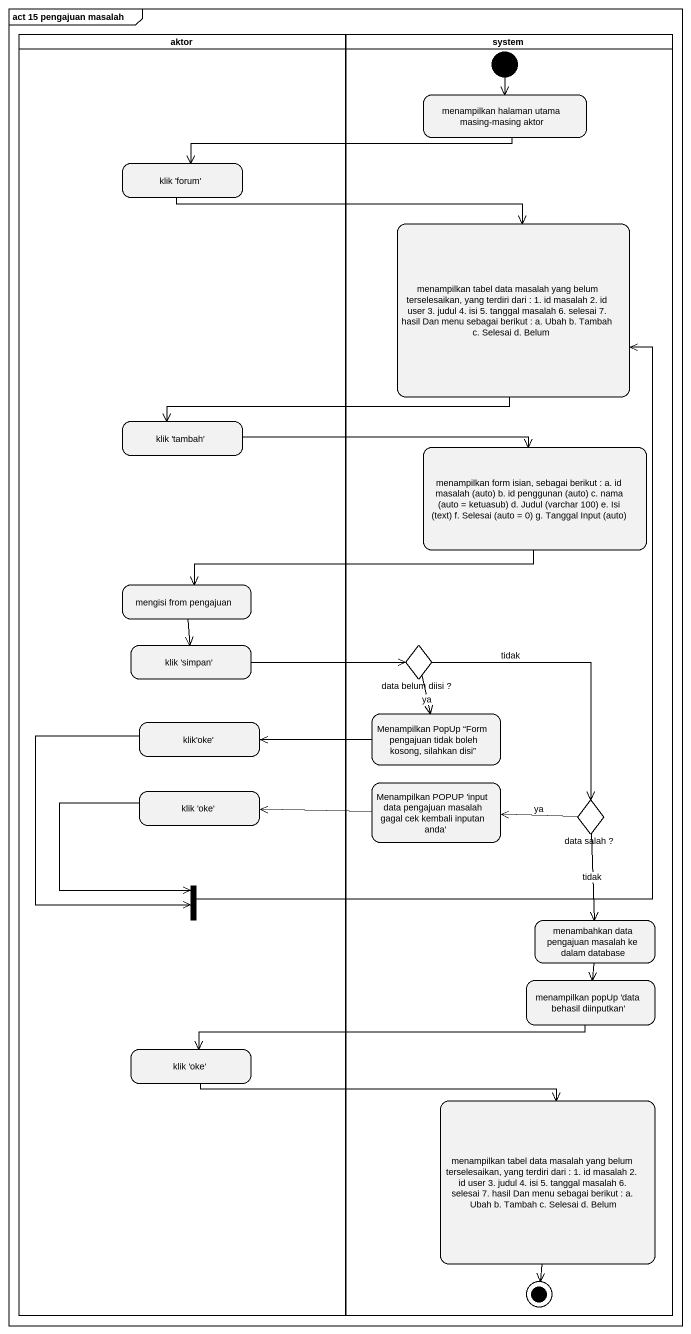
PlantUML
@startuml
mainframe act 15 pengajuan masalah
hide empty description
state aktor <<partition>> {
  state "klik 'forum'" as klik_forum
  state "klik 'tambah'" as klik_tambah
  state "mengisi from pengajuan" as mengisi_from_pengajuan
  state "klik 'simpan'" as klik_simpan
  state "klik'oke'" as klik_oke
  state "klik 'oke'" as klik_oke_2
  state fork1 <<join>>
  state "klik 'oke'" as klik_oke_3
}
state system <<partition>> {
  state "menampilkan halaman utama masing-masing aktor" as menampilkan_halaman_utama
  state "menampilkan tabel data masalah yang belum terselesaikan, yang terdiri dari : 1. id masalah 2. id user 3. judul 4. isi 5. tanggal masalah 6. selesai 7. hasil Dan menu sebagai berikut : a. Ubah b. Tambah c. Selesai d. Belum" as menampilkan_tabel_data
  state "menampilkan form isian, sebagai berikut : a. id masalah (auto) b. id penggunan (auto) c. nama (auto = ketuasub) d. Judul (varchar 100) e. Isi (text) f. Selesai (auto = 0) g. Tanggal Input (auto)" as menampilkan_form_isian
  state "data belum diisi ?" as data_belum_diisi <<choice>>
  state "Menampilkan PopUp “Form pengajuan tidak boleh kosong, silahkan disi”" as Menampilkan_PopUp_Form
  state "Menampilkan POPUP 'input data pengajuan masalah gagal cek kembali inputan anda'" as Menampilkan_POPUP_input
  state "data salah ?" as data_salah <<choice>>
  state "menambahkan data pengajuan masalah ke dalam database" as menambahkan_data_pengajuan
  state "menampilkan popUp 'data behasil diinputkan'" as menampilkan_popUp_data
  state "menampilkan tabel data masalah yang belum terselesaikan, yang terdiri dari : 1. id masalah 2. id user 3. judul 4. isi 5. tanggal masalah 6. selesai 7. hasil Dan menu sebagai berikut : a. Ubah b. Tambah c. Selesai d. Belum" as menampilkan_tabel_data_2
  [*] --> menampilkan_halaman_utama
  menampilkan_tabel_data_2 --> [*]
}
menampilkan_halaman_utama -left-> klik_forum
klik_forum -right-> menampilkan_tabel_data
menampilkan_tabel_data -left-> klik_tambah
klik_tambah -right-> menampilkan_form_isian
menampilkan_form_isian -left-> mengisi_from_pengajuan
mengisi_from_pengajuan --> klik_simpan
klik_simpan -right-> data_belum_diisi
data_belum_diisi --> Menampilkan_PopUp_Form : ya
data_belum_diisi --> data_salah : tidak
klik_oke --> fork1
Menampilkan_PopUp_Form -left-> klik_oke
Menampilkan_POPUP_input -left-> klik_oke_2
klik_oke_2 --> fork1
data_salah -left-> Menampilkan_POPUP_input : ya
data_salah --> menambahkan_data_pengajuan : tidak
fork1 -up-> menampilkan_tabel_data
menambahkan_data_pengajuan --> menampilkan_popUp_data
menampilkan_popUp_data -left-> klik_oke_3
klik_oke_3 -right-> menampilkan_tabel_data_2
@enduml
